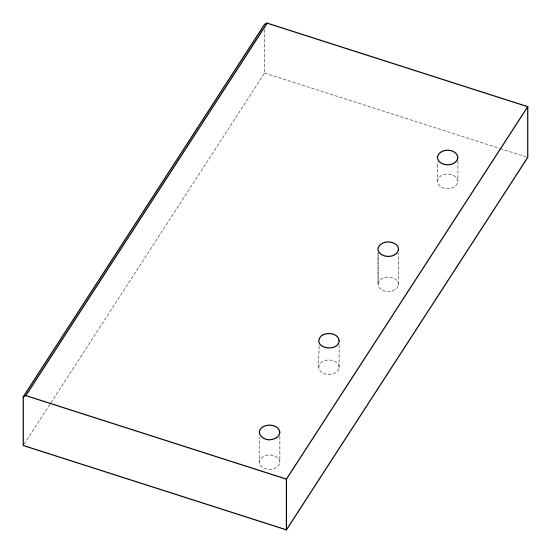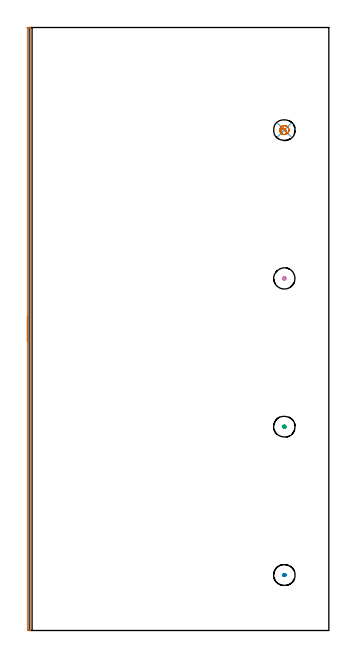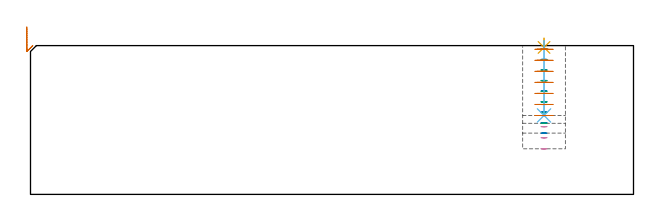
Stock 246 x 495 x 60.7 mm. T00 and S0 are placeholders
(PLAN: 7 operations, 4 tool changes, 6.6 min)
(1 AREA_MILL | FG_CHAMFER_SURFACE | UGT0205_001 | 4.11 min | 1426 mm3)
(2 MILL_BLIND_HOLE_FROM_SOLID_MATERIAL | STEP1POCKET | UGT0201_133 | Spiral | 0.42 min | 8482 mm3)
(3 MILL_BLIND_HOLE_FROM_SOLID_MATERIAL_1 | STEP1POCKET_1 | UGT0201_133 | Spiral | 0.37 min | 7534 mm3)
(4 MILL_BLIND_HOLE_FROM_SOLID_MATERIAL_2 | STEP1POCKET_2 | UGT0201_133 | Spiral | 0.46 min | 10005 mm3)
(5 SPOT_DRILL | STEP1POCKET_3 | NXT0321_9005460120000 | 0.03 min | 4 mm3)
(6 DRILL_BLIND_HOLE_INTO_CENTER | STEP1POCKET_3 | NXT0301_128 | 0.12 min | 3083 mm3)
(7 MILL_ROUGH_BLIND_HOLE_CONTOUR | STEP1POCKET_3 | NXT0201_010 | Spiral | 1.11 min | 3674 mm3)
(TOOL UGT0205_001 | Chamfer Mill 20 x 3 x 45 deg. | D20 FL50 Z2)
(TOOL UGT0201_133 | Carbide End Mill 15.0 | D15 FL30 Z4)
(TOOL NXT0321_9005460120000 | NC Spot Drill, 142deg, 12mm, Carbide, Uncoated | D12 PA142 FL30 Z2)
(TOOL NXT0301_128 | Carbide Drill 12mm [861.1-1200-036A1-GP GC34] | D12 PA150 FL37.4 Z2)
(TOOL NXT0201_010 | ENDMILL 10mm [2P460-1000-NA 1630] | D10 FL30 Z6)
(OP 1 AREA_MILL)
G17 G21 G94 G90
T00 M6
G54
G17 G0 G90 X-1.5 Y237.5 S1061 M3
G43 Z70.7 H0
Z68.3
G94 G1 Y237.538 Z67.428 F250.
Y237.652 Z66.564
Y237.841 Z65.712
Y238.103 Z64.88
Y238.437 Z64.074
Y238.84 Z63.3
Y239.308 Z62.564
Y239.84 Z61.872
Y240.429 Z61.229
Y241.072 Z60.64
Y241.764 Z60.108
Y242.5 Z59.64
Y243.274 Z59.237
Y244.08 Z58.903
Y244.912 Z58.641
Y245.764 Z58.452
Y246.628 Z58.338
Y247.5 Z58.3
Y494.667
X-1.496 Y494.999 Z58.301
Y495.
X-0.3 Z59.495
X0.346 Z60.146
X0.658 Z60.457
X0.78 Y494.998 Z60.572
X0.897 Y494.99 Z60.688
X0.9 Y494.834 Z60.7
Y0.165
X0.897 Y0.01 Z60.688
X0.78 Y0.002 Z60.572
X0.657 Y0. Z60.457
X0.346 Z60.146
X-0.3 Z59.495
X-1.496 Y0.001 Z58.301
X-1.5 Y0.333 Z58.3
Y247.5
Y248.372 Z58.338
Y249.236 Z58.452
Y250.088 Z58.641
Y250.92 Z58.903
Y251.726 Z59.237
Y252.5 Z59.64
Y253.236 Z60.108
Y253.928 Z60.64
Y254.571 Z61.229
Y255.16 Z61.872
Y255.692 Z62.564
Y256.16 Z63.3
Y256.563 Z64.074
Y256.897 Z64.88
Y257.159 Z65.712
Y257.348 Z66.564
Y257.462 Z67.428
Y257.5 Z68.3
G0 Z70.7
M5
M2
(OP 2 MILL_BLIND_HOLE_FROM_SOLID_MATERIAL)
G17 G21 G94 G90
T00 M6
G54
G17 G0 G90 X209.5 Y45.5 S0 M3
G43 Z70.7 H0
Z59.4
G94 G3 X210.1 Y46.1 R0.6 F250.
X209.5 Y46.7 R0.6
X208.3 Y45.5 R1.2
X209.5 Y46.7 R-1.2
X208.9 Y46.1 R0.6
X209.5 Y45.5 R0.6
G0 Z55.1
G3 X210.1 Y46.1 R0.6
X209.5 Y46.7 R0.6
X208.3 Y45.5 R1.2
X209.5 Y46.7 R-1.2
X208.9 Y46.1 R0.6
X209.5 Y45.5 R0.6
G0 Z50.8
G3 X210.1 Y46.1 R0.6
X209.5 Y46.7 R0.6
X208.3 Y45.5 R1.2
X209.5 Y46.7 R-1.2
X208.9 Y46.1 R0.6
X209.5 Y45.5 R0.6
G0 Z46.5
G3 X210.1 Y46.1 R0.6
X209.5 Y46.7 R0.6
X208.3 Y45.5 R1.2
X209.5 Y46.7 R-1.2
X208.9 Y46.1 R0.6
X209.5 Y45.5 R0.6
G0 Z42.2
G3 X210.1 Y46.1 R0.6
X209.5 Y46.7 R0.6
X208.3 Y45.5 R1.2
X209.5 Y46.7 R-1.2
X208.9 Y46.1 R0.6
X209.5 Y45.5 R0.6
G0 Z37.9
G3 X210.1 Y46.1 R0.6
X209.5 Y46.7 R0.6
X208.3 Y45.5 R1.2
X209.5 Y46.7 R-1.2
X208.9 Y46.1 R0.6
X209.5 Y45.5 R0.6
G0 Z33.6
G3 X210.1 Y46.1 R0.6
X209.5 Y46.7 R0.6
X208.3 Y45.5 R1.2
X209.5 Y46.7 R-1.2
X208.9 Y46.1 R0.6
X209.5 Y45.5 R0.6
G0 Z29.3
G3 X210.1 Y46.1 R0.6
X209.5 Y46.7 R0.6
X208.3 Y45.5 R1.2
X209.5 Y46.7 R-1.2
X208.9 Y46.1 R0.6
X209.5 Y45.5 R0.6
G0 Z25.
G3 X210.1 Y46.1 R0.6
X209.5 Y46.7 R0.6
X208.3 Y45.5 R1.2
X209.5 Y46.7 R-1.2
X208.9 Y46.1 R0.6
X209.5 Y45.5 R0.6
G0 Z70.7
M5
M2
(OP 3 MILL_BLIND_HOLE_FROM_SOLID_MATERIAL_1)
G17 G21 G94 G90
T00 M6
G54
G17 G0 G90 X209.5 Y167.3 S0 M3
G43 Z70.7 H0
Z59.363
G94 G3 X210.1 Y167.9 R0.6 F250.
X209.5 Y168.5 R0.6
X208.3 Y167.3 R1.2
X209.5 Y168.5 R-1.2
X208.9 Y167.9 R0.6
X209.5 Y167.3 R0.6
G0 Z55.025
G3 X210.1 Y167.9 R0.6
X209.5 Y168.5 R0.6
X208.3 Y167.3 R1.2
X209.5 Y168.5 R-1.2
X208.9 Y167.9 R0.6
X209.5 Y167.3 R0.6
G0 Z50.688
G3 X210.1 Y167.9 R0.6
X209.5 Y168.5 R0.6
X208.3 Y167.3 R1.2
X209.5 Y168.5 R-1.2
X208.9 Y167.9 R0.6
X209.5 Y167.3 R0.6
G0 Z46.35
G3 X210.1 Y167.9 R0.6
X209.5 Y168.5 R0.6
X208.3 Y167.3 R1.2
X209.5 Y168.5 R-1.2
X208.9 Y167.9 R0.6
X209.5 Y167.3 R0.6
G0 Z42.013
G3 X210.1 Y167.9 R0.6
X209.5 Y168.5 R0.6
X208.3 Y167.3 R1.2
X209.5 Y168.5 R-1.2
X208.9 Y167.9 R0.6
X209.5 Y167.3 R0.6
G0 Z37.675
G3 X210.1 Y167.9 R0.6
X209.5 Y168.5 R0.6
X208.3 Y167.3 R1.2
X209.5 Y168.5 R-1.2
X208.9 Y167.9 R0.6
X209.5 Y167.3 R0.6
G0 Z33.338
G3 X210.1 Y167.9 R0.6
X209.5 Y168.5 R0.6
X208.3 Y167.3 R1.2
X209.5 Y168.5 R-1.2
X208.9 Y167.9 R0.6
X209.5 Y167.3 R0.6
G0 Z29.
G3 X210.1 Y167.9 R0.6
X209.5 Y168.5 R0.6
X208.3 Y167.3 R1.2
X209.5 Y168.5 R-1.2
X208.9 Y167.9 R0.6
X209.5 Y167.3 R0.6
G0 Z70.7
M5
M2
(OP 4 MILL_BLIND_HOLE_FROM_SOLID_MATERIAL_2)
G17 G21 G94 G90
T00 M6
G54
G17 G0 G90 X209.5 Y289. S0 M3
G43 Z70.7 H0
Z59.19
G94 G3 X210.1 Y289.6 R0.6 F250.
X209.5 Y290.2 R0.6
X208.3 Y289. R1.2
X209.5 Y290.2 R-1.2
X208.9 Y289.6 R0.6
X209.5 Y289. R0.6
G0 Z54.68
G3 X210.1 Y289.6 R0.6
X209.5 Y290.2 R0.6
X208.3 Y289. R1.2
X209.5 Y290.2 R-1.2
X208.9 Y289.6 R0.6
X209.5 Y289. R0.6
G0 Z50.17
G3 X210.1 Y289.6 R0.6
X209.5 Y290.2 R0.6
X208.3 Y289. R1.2
X209.5 Y290.2 R-1.2
X208.9 Y289.6 R0.6
X209.5 Y289. R0.6
G0 Z45.66
G3 X210.1 Y289.6 R0.6
X209.5 Y290.2 R0.6
X208.3 Y289. R1.2
X209.5 Y290.2 R-1.2
X208.9 Y289.6 R0.6
X209.5 Y289. R0.6
G0 Z41.15
G3 X210.1 Y289.6 R0.6
X209.5 Y290.2 R0.6
X208.3 Y289. R1.2
X209.5 Y290.2 R-1.2
X208.9 Y289.6 R0.6
X209.5 Y289. R0.6
G0 Z36.64
G3 X210.1 Y289.6 R0.6
X209.5 Y290.2 R0.6
X208.3 Y289. R1.2
X209.5 Y290.2 R-1.2
X208.9 Y289.6 R0.6
X209.5 Y289. R0.6
G0 Z32.13
G3 X210.1 Y289.6 R0.6
X209.5 Y290.2 R0.6
X208.3 Y289. R1.2
X209.5 Y290.2 R-1.2
X208.9 Y289.6 R0.6
X209.5 Y289. R0.6
G0 Z27.62
G3 X210.1 Y289.6 R0.6
X209.5 Y290.2 R0.6
X208.3 Y289. R1.2
X209.5 Y290.2 R-1.2
X208.9 Y289.6 R0.6
X209.5 Y289. R0.6
G0 Z23.11
G3 X210.1 Y289.6 R0.6
X209.5 Y290.2 R0.6
X208.3 Y289. R1.2
X209.5 Y290.2 R-1.2
X208.9 Y289.6 R0.6
X209.5 Y289. R0.6
G0 Z18.6
G3 X210.1 Y289.6 R0.6
X209.5 Y290.2 R0.6
X208.3 Y289. R1.2
X209.5 Y290.2 R-1.2
X208.9 Y289.6 R0.6
X209.5 Y289. R0.6
G0 Z70.7
M5
M2
(OP 5 SPOT_DRILL)
G17 G21 G94 G90
T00 M6
G54
G17 G0 G90 X209.5 Y410.8 S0 M3
G43 Z70.7 H0
G94 G81 G98 Z59.951 F250. R63.7
G80
M5
M2
(OP 6 DRILL_BLIND_HOLE_INTO_CENTER)
G17 G21 G94 G90
T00 M6
G54
G17 G0 G90 X209.5 Y410.8 S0 M3
G43 Z70.7 H1
G94 G81 G98 Z32.2 F250. R62.7
G80
M5
M2
(OP 7 MILL_ROUGH_BLIND_HOLE_CONTOUR)
G17 G21 G94 G90
T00 M6
G54
G17 G0 G90 X209.5 Y410.8 S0 M3
G43 Z70.7 H1
Z59.2
G94 G3 X209.91 Y411.748 R0.563 F250.
X208.234 Y412.149 R1.567
X206.674 Y409.362 R2.442
X209.268 Y407.107 R2.829
X213.193 Y410.568 R3.7
X209.268 Y407.107 R-3.7
X211.23 Y408.837 R1.85
X209.5 Y410.8 R1.85
G0 Z54.7
G3 X209.91 Y411.748 R0.563
X208.234 Y412.149 R1.567
X206.674 Y409.362 R2.442
X209.268 Y407.107 R2.829
X213.193 Y410.568 R3.7
X209.268 Y407.107 R-3.7
X211.23 Y408.837 R1.85
X209.5 Y410.8 R1.85
G0 Z50.2
G3 X209.91 Y411.748 R0.563
X208.234 Y412.149 R1.567
X206.674 Y409.362 R2.442
X209.268 Y407.107 R2.829
X213.193 Y410.568 R3.7
X209.268 Y407.107 R-3.7
X211.23 Y408.837 R1.85
X209.5 Y410.8 R1.85
G0 Z45.7
G3 X209.91 Y411.748 R0.563
X208.234 Y412.149 R1.567
X206.674 Y409.362 R2.442
X209.268 Y407.107 R2.829
X213.193 Y410.568 R3.7
X209.268 Y407.107 R-3.7
X211.23 Y408.837 R1.85
X209.5 Y410.8 R1.85
G0 Z41.2
G3 X209.91 Y411.748 R0.563
X208.234 Y412.149 R1.567
X206.674 Y409.362 R2.442
X209.268 Y407.107 R2.829
X213.193 Y410.568 R3.7
X209.268 Y407.107 R-3.7
X211.23 Y408.837 R1.85
X209.5 Y410.8 R1.85
G0 Z36.7
G3 X209.91 Y411.748 R0.563
X208.234 Y412.149 R1.567
X206.674 Y409.362 R2.442
X209.268 Y407.107 R2.829
X213.193 Y410.568 R3.7
X209.268 Y407.107 R-3.7
X211.23 Y408.837 R1.85
X209.5 Y410.8 R1.85
G0 Z32.2
G3 X209.91 Y411.748 R0.563
X208.234 Y412.149 R1.567
X206.674 Y409.362 R2.442
X209.268 Y407.107 R2.829
X213.193 Y410.568 R3.7
X209.268 Y407.107 R-3.7
X211.23 Y408.837 R1.85
X209.5 Y410.8 R1.85
G0 Z70.7
M5
M2
